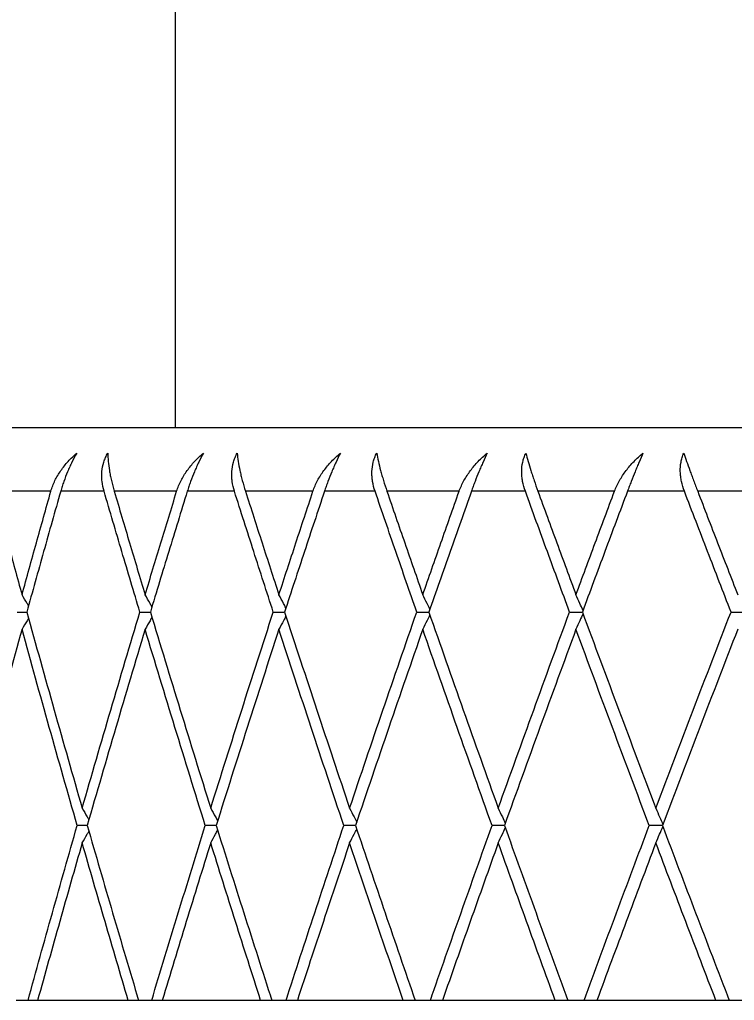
# Model space of a CAD drawing. Extents: x 1661 to 2451, y 0 to 579.
# Drawn here: x 2148.93 to 2154.54, y 273.28 to 280.99 of the extents above; entities that cross this region are included whole.
import ezdxf

# ---------------------------------------------------------------- set-up
doc = ezdxf.new("R2010")
doc.units = 0
doc.header["$LTSCALE"] = 10
doc.header["$MEASUREMENT"] = 0
doc.header["$PDMODE"] = 3
doc.header["$PDSIZE"] = -10
doc.layers.get('0').update_dxf_attribs({"linetype": 'CONTINUOUS'})
doc.layers.get('DEFPOINTS').update_dxf_attribs({"linetype": 'CONTINUOUS'})
doc.layers.add('1', color=7, linetype='CONTINUOUS')
doc.styles.add('Daelim Dimension', font='NanumGothic.ttf')
doc.dimstyles.new('DEFAULT', dxfattribs={"dimscale": 2, "dimtxt": 2, "dimasz": 2, "dimexe": 0, "dimexo": 2, "dimgap": 1, "dimtad": 1, "dimdec": 0, "dimzin": 9, "dimdsep": 46, "dimtxsty": 'Daelim Dimension', "dimcen": 0.5, "dimclrd": 5, "dimclre": 5, "dimclrt": 256, "dimadec": 1, "dimazin": 0, "dimtfac": 1, "dimtdec": 0, "dimtix": 1, "dimtmove": 0, "dimatfit": 3, "dimfxl": 1, "dimtolj": 1, "dimtzin": 1, "dimlwd": 9, "dimlwe": 9, "dimarcsym": 0})

# ---------------------------------------------------------------- blocks, each defined once
blk = doc.blocks.new('*D1')
at = {"color": 5, "lineweight": 9, "ltscale": 0.5, "transparency": 16777216}
for p, q in [((2146.9886, 470.7637), (1973.3175, 470.7637)), ((1975.3175, 466.7637), (1975.3175, 277.2806)), ((2140.6495, 273.2806), (1973.3175, 273.2806))]:
    blk.add_line(p, q, dxfattribs=at)
at = {"color": 5, "ltscale": 0.5, "transparency": 16777216}
for points in [[(1974.6508, 466.7637), (1975.9842, 466.7637), (1975.3175, 470.7637)], [(1974.6508, 277.2806), (1975.9842, 277.2806), (1975.3175, 273.2806)]]:
    blk.add_solid(points, dxfattribs=at)
at = {"layer": 'DEFPOINTS', "color": 0, "ltscale": 0.5, "transparency": 16777216}
for p in [(2150.9886, 470.7637), (1975.3175, 273.2806), (2144.6495, 273.2806)]:
    blk.add_point(p, dxfattribs=at)
at = {"color": 7, "ltscale": 0.5, "transparency": 16777216, "insert": (1967.874, 372.0221), "char_height": 10, "attachment_point": 5, "rotation": 90, "style": 'Daelim Dimension'}
blk.add_mtext('\\A1;197', dxfattribs=at)
blk = doc.blocks.new('*D2')
at = {"color": 5, "lineweight": 9, "ltscale": 0.5, "transparency": 16777216}
for p, q in [((2027.1529, 387.9396), (2027.1529, 224.6774)), ((2167.1495, 249.972), (2167.1495, 224.6774)), ((2031.1529, 226.6774), (2163.1495, 226.6774))]:
    blk.add_line(p, q, dxfattribs=at)
at = {"color": 5, "ltscale": 0.5, "transparency": 16777216}
for points in [[(2031.1529, 227.3441), (2031.1529, 226.0107), (2027.1529, 226.6774)], [(2163.1495, 227.3441), (2163.1495, 226.0107), (2167.1495, 226.6774)]]:
    blk.add_solid(points, dxfattribs=at)
at = {"layer": 'DEFPOINTS', "color": 0, "ltscale": 0.5, "transparency": 16777216}
for p in [(2027.1529, 391.9396), (2167.1495, 253.972), (2167.1495, 226.6774)]:
    blk.add_point(p, dxfattribs=at)
at = {"color": 7, "ltscale": 0.5, "transparency": 16777216, "insert": (2097.1512, 234.0851), "char_height": 10, "attachment_point": 5, "style": 'Daelim Dimension'}
blk.add_mtext('\\A1;140', dxfattribs=at)
blk = doc.blocks.new('*D6')
at = {"color": 5, "lineweight": 9, "ltscale": 0.5, "transparency": 16777216}
for p, q in [((2140.6495, 273.2806), (1973.3175, 273.2806)), ((1975.3175, 99.9618), (1975.3175, 269.2806)), ((2149.2945, 95.9618), (1973.3175, 95.9618))]:
    blk.add_line(p, q, dxfattribs=at)
at = {"color": 5, "ltscale": 0.5, "transparency": 16777216}
for points in [[(1974.6508, 269.2806), (1975.9842, 269.2806), (1975.3175, 273.2806)], [(1974.6508, 99.9618), (1975.9842, 99.9618), (1975.3175, 95.9618)]]:
    blk.add_solid(points, dxfattribs=at)
at = {"layer": 'DEFPOINTS', "color": 0, "ltscale": 0.5, "transparency": 16777216}
for p in [(1975.3175, 273.2806), (2144.6495, 273.2806), (2153.2945, 95.9618)]:
    blk.add_point(p, dxfattribs=at)
at = {"color": 7, "ltscale": 0.5, "transparency": 16777216, "insert": (1967.874, 184.6212), "char_height": 10, "attachment_point": 5, "rotation": 90, "style": 'Daelim Dimension'}
blk.add_mtext('\\A1;480', dxfattribs=at)

msp = doc.modelspace()

# ---------------------------------------------------------------- linework, layer by layer
at = {"layer": '1', "color": 7, "linetype": 'Continuous', "lineweight": 18}
for p, q in [((2189.1495, 277.7806), (2145.1495, 277.7806)), ((2148.9938, 273.2806), (2148.8996, 273.2806)), ((2149.7809, 273.2806), (2149.0693, 273.2806)), ((2149.9651, 273.2806), (2149.8621, 273.2806)), ((2150.8209, 273.2806), (2150.0476, 273.2806)), ((2151.0201, 273.2806), (2150.9088, 273.2806)), ((2151.9405, 273.2806), (2151.1091, 273.2806)), ((2152.1537, 273.2806), (2152.0346, 273.2806)), ((2153.1342, 273.2806), (2152.2489, 273.2806)), ((2153.3603, 273.2806), (2153.2341, 273.2806)), ((2154.3962, 273.2806), (2153.4612, 273.2806)), ((2154.6341, 273.2806), (2154.5013, 273.2806))]:
    msp.add_line(p, q, dxfattribs=at)
for points, degree in [([(2150.1495, 396.5804), (2150.1495, 277.7825)], 1), ([(2148.725, 277.2806), (2148.7615, 277.1454), (2148.8349, 276.8747), (2148.9092, 276.6037), (2148.9466, 276.4681)], 3), ([(2148.9466, 276.4681), (2148.984, 276.6037), (2149.0591, 276.8747), (2149.1352, 277.1454), (2149.1734, 277.2806)], 3), ([(2149.2504, 277.2806), (2149.2054, 277.1228), (2149.1161, 276.8068), (2149.0279, 276.4905), (2148.9841, 276.3322)], 3), ([(2149.8726, 276.3322), (2149.8251, 276.4905), (2149.7305, 276.8068), (2149.6372, 277.1228), (2149.5908, 277.2806)], 3), ([(2149.6708, 277.2806), (2149.7108, 277.1454), (2149.7913, 276.8747), (2149.8726, 276.6037), (2149.9135, 276.4681)], 3), ([(2149.9135, 276.4681), (2149.9544, 276.6037), (2150.0365, 276.8747), (2150.1195, 277.1454), (2150.1611, 277.2806)], 3), ([(2150.245, 277.2806), (2150.196, 277.1228), (2150.0987, 276.8068), (2150.0024, 276.4905), (2149.9545, 276.3322)], 3), ([(2150.9201, 276.3322), (2150.8687, 276.4905), (2150.7665, 276.8068), (2150.6653, 277.1228), (2150.615, 277.2806)], 3), ([(2150.7017, 277.2806), (2150.7451, 277.1454), (2150.8322, 276.8747), (2150.9202, 276.6037), (2150.9643, 276.4681)], 3), ([(2150.9643, 276.4681), (2151.0085, 276.6037), (2151.0972, 276.8747), (2151.1867, 277.1454), (2151.2316, 277.2806)], 3), ([(2151.322, 277.2806), (2151.2693, 277.1228), (2151.1643, 276.8068), (2151.0604, 276.4905), (2151.0087, 276.3322)], 3), ([(2152.0468, 276.3322), (2151.9917, 276.4905), (2151.8822, 276.8068), (2151.7737, 277.1228), (2151.7197, 277.2806)], 3), ([(2151.8128, 277.2806), (2151.8593, 277.1454), (2151.9527, 276.8747), (2152.0468, 276.6037), (2152.0941, 276.4681)], 3), ([(2152.0941, 276.4681), (2152.1413, 276.6037), (2152.2361, 276.8747), (2152.3317, 277.1454), (2152.3797, 277.2806)], 3), ([(2152.4761, 277.2806), (2152.4198, 277.1228), (2152.3078, 276.8068), (2152.1968, 276.4905), (2152.1415, 276.3322)], 3), ([(2153.2469, 276.3322), (2153.1886, 276.4905), (2153.0724, 276.8068), (2152.957, 277.1228), (2152.8996, 277.2806)], 3), ([(2152.9985, 277.2806), (2153.048, 277.1454), (2153.1471, 276.8747), (2153.247, 276.6037), (2153.2971, 276.4681)], 3), ([(2153.2971, 276.4681), (2153.3472, 276.6037), (2153.4477, 276.8747), (2153.5489, 277.1454), (2153.5997, 277.2806)], 3), ([(2153.7017, 277.2806), (2153.6422, 277.1228), (2153.5236, 276.8068), (2153.406, 276.4905), (2153.3474, 276.3322)], 3), ([(2154.5149, 276.3322), (2154.4535, 276.4905), (2154.3311, 276.8068), (2154.2095, 277.1228), (2154.149, 277.2806)], 3), ([(2154.2532, 277.2806), (2154.3053, 277.1454), (2154.4098, 276.8747), (2154.5149, 276.6037), (2154.5676, 276.4681)], 3), ([(2148.9841, 276.3322), (2149.0551, 276.0758), (2149.1985, 275.5624), (2149.3452, 275.0481), (2149.4192, 274.7907)], 3), ([(2149.4192, 274.7907), (2149.4933, 275.0481), (2149.643, 275.5624), (2149.7956, 276.0758), (2149.8726, 276.3322)], 3), ([(2149.9545, 276.3322), (2150.0321, 276.0758), (2150.1886, 275.5624), (2150.3482, 275.0481), (2150.4287, 274.7907)], 3), ([(2150.4287, 274.7907), (2150.5093, 275.0481), (2150.6717, 275.5624), (2150.8369, 276.0758), (2150.9201, 276.3322)], 3), ([(2151.0087, 276.3322), (2151.0924, 276.0758), (2151.2614, 275.5624), (2151.4331, 275.0481), (2151.5197, 274.7907)], 3), ([(2151.5197, 274.7907), (2151.6062, 275.0481), (2151.7807, 275.5624), (2151.9576, 276.0758), (2152.0468, 276.3322)], 3), ([(2152.1415, 276.3322), (2152.231, 276.0758), (2152.4115, 275.5624), (2152.5946, 275.0481), (2152.6868, 274.7907)], 3), ([(2152.6868, 274.7907), (2152.779, 275.0481), (2152.9645, 275.5624), (2153.1524, 276.0758), (2153.2469, 276.3322)], 3), ([(2153.3474, 276.3322), (2153.4423, 276.0758), (2153.6334, 275.5624), (2153.827, 275.0481), (2153.9243, 274.7907)], 3), ([(2153.9243, 274.7907), (2154.0217, 275.0481), (2154.2175, 275.5624), (2154.4154, 276.0758), (2154.5149, 276.3322)], 3), ([(2148.9466, 276.1963), (2148.8759, 275.9398), (2148.7361, 275.4263), (2148.5994, 274.9119), (2148.5318, 274.6544)], 3), ([(2149.3801, 274.6544), (2149.3063, 274.9119), (2149.1602, 275.4263), (2149.0173, 275.9398), (2148.9466, 276.1963)], 3), ([(2149.9135, 276.1963), (2149.8362, 275.9398), (2149.6831, 275.4263), (2149.5329, 274.9119), (2149.4585, 274.6544)], 3), ([(2150.3862, 274.6544), (2150.3059, 274.9119), (2150.1468, 275.4263), (2149.9908, 275.9398), (2149.9135, 276.1963)], 3), ([(2150.9643, 276.1963), (2150.8808, 275.9398), (2150.7151, 275.4263), (2150.5522, 274.9119), (2150.4714, 274.6544)], 3), ([(2151.4739, 274.6544), (2151.3876, 274.9119), (2151.2163, 275.4263), (2151.0479, 275.9398), (2150.9643, 276.1963)], 3), ([(2152.0941, 276.1963), (2152.0047, 275.9398), (2151.8273, 275.4263), (2151.6524, 274.9119), (2151.5656, 274.6544)], 3), ([(2152.638, 274.6544), (2152.5461, 274.9119), (2152.3634, 275.4263), (2152.1834, 275.9398), (2152.0941, 276.1963)], 3), ([(2153.2971, 276.1963), (2153.2024, 275.9398), (2153.014, 275.4263), (2152.828, 274.9119), (2152.7356, 274.6544)], 3), ([(2153.8728, 274.6544), (2153.7757, 274.9119), (2153.5825, 275.4263), (2153.3918, 275.9398), (2153.2971, 276.1963)], 3), ([(2154.5676, 276.1963), (2154.468, 275.9398), (2154.2697, 275.4263), (2154.0735, 274.9119), (2153.9759, 274.6544)], 3), ([(2148.9938, 273.2806), (2149.057, 273.51), (2149.1846, 273.9682), (2149.3146, 274.4258), (2149.3801, 274.6544)], 3), ([(2149.4585, 274.6544), (2149.5246, 274.4258), (2149.6578, 273.9682), (2149.7936, 273.51), (2149.8621, 273.2806)], 3), ([(2149.9651, 273.2806), (2150.0342, 273.51), (2150.1734, 273.9682), (2150.3149, 274.4258), (2150.3862, 274.6544)], 3), ([(2150.4714, 274.6544), (2150.5431, 274.4258), (2150.6878, 273.9682), (2150.8347, 273.51), (2150.9088, 273.2806)], 3), ([(2151.0201, 273.2806), (2151.0947, 273.51), (2151.245, 273.9682), (2151.3973, 274.4258), (2151.4739, 274.6544)], 3), ([(2151.5656, 274.6544), (2151.6426, 274.4258), (2151.7979, 273.9682), (2151.9553, 273.51), (2152.0346, 273.2806)], 3), ([(2152.1537, 273.2806), (2152.2335, 273.51), (2152.394, 273.9682), (2152.5564, 274.4258), (2152.638, 274.6544)], 3), ([(2152.7356, 274.6544), (2152.8177, 274.4258), (2152.9828, 273.9682), (2153.15, 273.51), (2153.2341, 273.2806)], 3), ([(2153.3603, 273.2806), (2153.4449, 273.51), (2153.6149, 273.9682), (2153.7866, 274.4258), (2153.8728, 274.6544)], 3), ([(2153.9759, 274.6544), (2154.0625, 274.4258), (2154.2367, 273.9682), (2154.4128, 273.51), (2154.5013, 273.2806)], 3), ([(2149.4192, 274.5181), (2149.36, 274.3122), (2149.2424, 273.9), (2149.1267, 273.4872), (2149.0693, 273.2806)], 3), ([(2149.7809, 273.2806), (2149.7196, 273.4872), (2149.598, 273.9), (2149.4785, 274.3122), (2149.4192, 274.5181)], 3), ([(2150.4287, 274.5181), (2150.3643, 274.3122), (2150.2364, 273.9), (2150.1102, 273.4872), (2150.0476, 273.2806)], 3), ([(2150.8209, 273.2806), (2150.7546, 273.4872), (2150.6229, 273.9), (2150.4931, 274.3122), (2150.4287, 274.5181)], 3), ([(2151.5197, 274.5181), (2151.4504, 274.3122), (2151.3128, 273.9), (2151.1767, 273.4872), (2151.1091, 273.2806)], 3), ([(2151.9405, 273.2806), (2151.8695, 273.4872), (2151.7283, 273.9), (2151.5889, 274.3122), (2151.5197, 274.5181)], 3), ([(2152.6868, 274.5181), (2152.613, 274.3122), (2152.4663, 273.9), (2152.3211, 273.4872), (2152.2489, 273.2806)], 3), ([(2153.1342, 273.2806), (2153.0588, 273.4872), (2152.9088, 273.9), (2152.7605, 274.3122), (2152.6868, 274.5181)], 3), ([(2153.9243, 274.5181), (2153.8464, 274.3122), (2153.6914, 273.9), (2153.5377, 273.4872), (2153.4612, 273.2806)], 3), ([(2154.3962, 273.2806), (2154.3168, 273.4872), (2154.1587, 273.9), (2154.0022, 274.3122), (2153.9243, 274.5181)], 3)]:
    msp.add_open_spline(points, degree=degree, dxfattribs=at)
for points, knots in [([(2149.1734, 277.2806), (2149.1816, 277.3097), (2149.1925, 277.3377), (2149.2188, 277.3919), (2149.2342, 277.4181), (2149.2693, 277.4689), (2149.2886, 277.493), (2149.3303, 277.5386), (2149.3527, 277.5602), (2149.3767, 277.5806)], [0, 0, 0, 0, 0.25, 0.25, 0.5, 0.5, 0.75, 0.75, 1, 1, 1, 1]), ([(2149.3767, 277.5806), (2149.3635, 277.5582), (2149.3508, 277.5348), (2149.3327, 277.4982), (2149.3268, 277.4858), (2149.3153, 277.4605), (2149.3097, 277.4477), (2149.2936, 277.4092), (2149.2838, 277.3834), (2149.2703, 277.3447), (2149.266, 277.3318), (2149.2578, 277.3061), (2149.254, 277.2933), (2149.2504, 277.2806)], [0, 0, 0, 0, 0.25, 0.25, 0.375, 0.375, 0.5, 0.5, 0.75, 0.75, 0.875, 0.875, 1, 1, 1, 1]), ([(2149.5908, 277.2806), (2149.5833, 277.306), (2149.5781, 277.3316), (2149.5738, 277.3702), (2149.573, 277.3831), (2149.5726, 277.4091), (2149.5731, 277.4222), (2149.5766, 277.4606), (2149.5815, 277.4856), (2149.593, 277.5221), (2149.5976, 277.5341), (2149.6081, 277.5578), (2149.6141, 277.5694), (2149.6208, 277.5806)], [0, 0, 0, 0, 0.25, 0.25, 0.375, 0.375, 0.5, 0.5, 0.75, 0.75, 0.875, 0.875, 1, 1, 1, 1]), ([(2149.6208, 277.5806), (2149.6209, 277.5602), (2149.6219, 277.5386), (2149.6259, 277.4932), (2149.6289, 277.4694), (2149.635, 277.4317), (2149.6373, 277.4189), (2149.6425, 277.3924), (2149.6454, 277.3789), (2149.6548, 277.3379), (2149.6622, 277.3097), (2149.6708, 277.2806)], [0, 0, 0, 0, 0.25, 0.25, 0.5, 0.5, 0.625, 0.625, 0.75, 0.75, 1, 1, 1, 1]), ([(2150.1611, 277.2806), (2150.1701, 277.3097), (2150.1817, 277.3377), (2150.2093, 277.3919), (2150.2253, 277.4181), (2150.2615, 277.4689), (2150.2813, 277.493), (2150.3239, 277.5386), (2150.3467, 277.5602), (2150.371, 277.5806)], [0, 0, 0, 0, 0.25, 0.25, 0.5, 0.5, 0.75, 0.75, 1, 1, 1, 1]), ([(2150.371, 277.5806), (2150.3586, 277.5582), (2150.3465, 277.5348), (2150.329, 277.4982), (2150.3232, 277.4858), (2150.3119, 277.4605), (2150.3063, 277.4477), (2150.2902, 277.4092), (2150.2802, 277.3834), (2150.2662, 277.3447), (2150.2617, 277.3318), (2150.2531, 277.3061), (2150.2489, 277.2933), (2150.245, 277.2806)], [0, 0, 0, 0, 0.25, 0.25, 0.375, 0.375, 0.5, 0.5, 0.75, 0.75, 0.875, 0.875, 1, 1, 1, 1]), ([(2150.615, 277.2806), (2150.6069, 277.306), (2150.601, 277.3316), (2150.5957, 277.3702), (2150.5945, 277.3831), (2150.5934, 277.4091), (2150.5935, 277.4222), (2150.5959, 277.4606), (2150.6001, 277.4856), (2150.6105, 277.5221), (2150.6146, 277.5341), (2150.6245, 277.5578), (2150.6301, 277.5694), (2150.6364, 277.5806)], [0, 0, 0, 0, 0.25, 0.25, 0.375, 0.375, 0.5, 0.5, 0.75, 0.75, 0.875, 0.875, 1, 1, 1, 1]), ([(2150.6364, 277.5806), (2150.6381, 277.5602), (2150.6408, 277.5386), (2150.6478, 277.4932), (2150.6523, 277.4694), (2150.6603, 277.4317), (2150.6633, 277.4189), (2150.6697, 277.3924), (2150.6731, 277.3789), (2150.6841, 277.3379), (2150.6924, 277.3097), (2150.7017, 277.2806)], [0, 0, 0, 0, 0.25, 0.25, 0.5, 0.5, 0.625, 0.625, 0.75, 0.75, 1, 1, 1, 1]), ([(2151.2316, 277.2806), (2151.2413, 277.3097), (2151.2535, 277.3377), (2151.2822, 277.3919), (2151.2988, 277.4181), (2151.3359, 277.4689), (2151.3561, 277.493), (2151.3995, 277.5386), (2151.4226, 277.5602), (2151.4471, 277.5806)], [0, 0, 0, 0, 0.25, 0.25, 0.5, 0.5, 0.75, 0.75, 1, 1, 1, 1]), ([(2151.4471, 277.5806), (2151.4355, 277.5582), (2151.424, 277.5348), (2151.4071, 277.4982), (2151.4016, 277.4858), (2151.3905, 277.4605), (2151.385, 277.4477), (2151.369, 277.4092), (2151.3589, 277.3834), (2151.3444, 277.3447), (2151.3397, 277.3318), (2151.3306, 277.3061), (2151.3262, 277.2933), (2151.322, 277.2806)], [0, 0, 0, 0, 0.25, 0.25, 0.375, 0.375, 0.5, 0.5, 0.75, 0.75, 0.875, 0.875, 1, 1, 1, 1]), ([(2151.7197, 277.2806), (2151.711, 277.306), (2151.7045, 277.3316), (2151.6982, 277.3702), (2151.6967, 277.3831), (2151.6949, 277.4091), (2151.6946, 277.4222), (2151.6959, 277.4606), (2151.6993, 277.4856), (2151.7085, 277.5221), (2151.7123, 277.5341), (2151.7213, 277.5578), (2151.7265, 277.5694), (2151.7324, 277.5806)], [0, 0, 0, 0, 0.25, 0.25, 0.375, 0.375, 0.5, 0.5, 0.75, 0.75, 0.875, 0.875, 1, 1, 1, 1]), ([(2151.7324, 277.5806), (2151.7359, 277.5602), (2151.7401, 277.5386), (2151.7502, 277.4932), (2151.756, 277.4694), (2151.766, 277.4317), (2151.7695, 277.4189), (2151.7771, 277.3924), (2151.7811, 277.3789), (2151.7936, 277.3379), (2151.8028, 277.3097), (2151.8128, 277.2806)], [0, 0, 0, 0, 0.25, 0.25, 0.5, 0.5, 0.625, 0.625, 0.75, 0.75, 1, 1, 1, 1]), ([(2152.3797, 277.2806), (2152.39, 277.3097), (2152.4028, 277.3377), (2152.4325, 277.3919), (2152.4495, 277.4181), (2152.4874, 277.4689), (2152.5079, 277.493), (2152.5518, 277.5386), (2152.5751, 277.5602), (2152.5997, 277.5806)], [0, 0, 0, 0, 0.25, 0.25, 0.5, 0.5, 0.75, 0.75, 1, 1, 1, 1]), ([(2152.5997, 277.5806), (2152.589, 277.5582), (2152.5782, 277.5348), (2152.562, 277.4982), (2152.5566, 277.4858), (2152.5459, 277.4605), (2152.5405, 277.4477), (2152.5246, 277.4092), (2152.5144, 277.3834), (2152.4996, 277.3447), (2152.4947, 277.3318), (2152.4852, 277.3061), (2152.4806, 277.2933), (2152.4761, 277.2806)], [0, 0, 0, 0, 0.25, 0.25, 0.375, 0.375, 0.5, 0.5, 0.75, 0.75, 0.875, 0.875, 1, 1, 1, 1]), ([(2152.8996, 277.2806), (2152.8904, 277.306), (2152.8833, 277.3316), (2152.876, 277.3702), (2152.8741, 277.3831), (2152.8716, 277.4091), (2152.871, 277.4222), (2152.8711, 277.4606), (2152.8738, 277.4856), (2152.8818, 277.5221), (2152.8851, 277.5341), (2152.8933, 277.5578), (2152.8981, 277.5694), (2152.9035, 277.5806)], [0, 0, 0, 0, 0.25, 0.25, 0.375, 0.375, 0.5, 0.5, 0.75, 0.75, 0.875, 0.875, 1, 1, 1, 1]), ([(2152.9035, 277.5806), (2152.9087, 277.5602), (2152.9145, 277.5386), (2152.9276, 277.4932), (2152.9347, 277.4694), (2152.9466, 277.4317), (2152.9508, 277.4189), (2152.9594, 277.3924), (2152.964, 277.3789), (2152.978, 277.3379), (2152.9879, 277.3097), (2152.9985, 277.2806)], [0, 0, 0, 0, 0.25, 0.25, 0.5, 0.5, 0.625, 0.625, 0.75, 0.75, 1, 1, 1, 1]), ([(2153.5997, 277.2806), (2153.6106, 277.3097), (2153.6239, 277.3377), (2153.6545, 277.3919), (2153.6718, 277.4181), (2153.7103, 277.4689), (2153.7311, 277.493), (2153.7752, 277.5386), (2153.7986, 277.5602), (2153.8232, 277.5806)], [0, 0, 0, 0, 0.25, 0.25, 0.5, 0.5, 0.75, 0.75, 1, 1, 1, 1]), ([(2153.8232, 277.5806), (2153.8134, 277.5582), (2153.8033, 277.5348), (2153.788, 277.4982), (2153.7828, 277.4858), (2153.7724, 277.4605), (2153.7671, 277.4477), (2153.7515, 277.4092), (2153.7413, 277.3834), (2153.7262, 277.3447), (2153.7212, 277.3318), (2153.7113, 277.3061), (2153.7064, 277.2933), (2153.7017, 277.2806)], [0, 0, 0, 0, 0.25, 0.25, 0.375, 0.375, 0.5, 0.5, 0.75, 0.75, 0.875, 0.875, 1, 1, 1, 1]), ([(2154.149, 277.2806), (2154.1392, 277.306), (2154.1315, 277.3316), (2154.1233, 277.3702), (2154.1211, 277.3831), (2154.1179, 277.4091), (2154.117, 277.4222), (2154.1159, 277.4606), (2154.1178, 277.4856), (2154.1245, 277.5221), (2154.1275, 277.5341), (2154.1347, 277.5578), (2154.139, 277.5694), (2154.144, 277.5806)], [0, 0, 0, 0, 0.25, 0.25, 0.375, 0.375, 0.5, 0.5, 0.75, 0.75, 0.875, 0.875, 1, 1, 1, 1]), ([(2154.144, 277.5806), (2154.1509, 277.5602), (2154.1583, 277.5386), (2154.1742, 277.4932), (2154.1827, 277.4694), (2154.1964, 277.4317), (2154.2012, 277.4189), (2154.2109, 277.3924), (2154.216, 277.3789), (2154.2313, 277.3379), (2154.242, 277.3097), (2154.2532, 277.2806)], [0, 0, 0, 0, 0.25, 0.25, 0.5, 0.5, 0.625, 0.625, 0.75, 0.75, 1, 1, 1, 1]), ([(2148.998, 276.3819), (2148.9944, 276.388), (2148.9773, 276.4168), (2148.9601, 276.4455), (2148.9466, 276.4681)], [0, 0, 0, 0, 0.21213, 1, 1, 1, 1]), ([(2149.967, 276.3733), (2149.962, 276.3823), (2149.9441, 276.4139), (2149.9263, 276.4455), (2149.9135, 276.4681)], [0, 0, 0, 0, 0.283954, 1, 1, 1, 1]), ([(2151.0193, 276.3644), (2151.013, 276.3764), (2150.9947, 276.411), (2150.9764, 276.4455), (2150.9643, 276.4681)], [0, 0, 0, 0, 0.344815, 1, 1, 1, 1]), ([(2152.1496, 276.3554), (2152.1423, 276.3703), (2152.1238, 276.4079), (2152.1052, 276.4455), (2152.0941, 276.4681)], [0, 0, 0, 0, 0.397499, 1, 1, 1, 1]), ([(2153.3525, 276.3459), (2153.3443, 276.364), (2153.3259, 276.4048), (2153.3074, 276.4455), (2153.2971, 276.4681)], [0, 0, 0, 0, 0.44398, 1, 1, 1, 1]), ([(2148.9092, 276.3322), (2148.9289, 276.3322), (2148.9539, 276.3322), (2148.9789, 276.3322), (2148.9841, 276.3322)], [0, 0, 0, 0, 0.789484, 1, 1, 1, 1]), ([(2148.998, 276.2826), (2148.9944, 276.2764), (2148.9773, 276.2476), (2148.9601, 276.2189), (2148.9466, 276.1963)], [0, 0, 0, 0, 0.212832, 1, 1, 1, 1]), ([(2149.8726, 276.3322), (2149.8922, 276.3322), (2149.9195, 276.3322), (2149.9468, 276.3322), (2149.9545, 276.3322)], [0, 0, 0, 0, 0.717119, 1, 1, 1, 1]), ([(2149.9671, 276.2912), (2149.962, 276.2822), (2149.9442, 276.2505), (2149.9263, 276.2189), (2149.9135, 276.1963)], [0, 0, 0, 0, 0.284402, 1, 1, 1, 1]), ([(2150.9201, 276.3322), (2150.9395, 276.3322), (2150.969, 276.3322), (2150.9985, 276.3322), (2151.0087, 276.3322)], [0, 0, 0, 0, 0.655884, 1, 1, 1, 1]), ([(2151.0193, 276.3), (2151.013, 276.2881), (2150.9947, 276.2534), (2150.9764, 276.2189), (2150.9643, 276.1963)], [0, 0, 0, 0, 0.345069, 1, 1, 1, 1]), ([(2152.0468, 276.3322), (2152.0658, 276.3322), (2152.0974, 276.3322), (2152.1289, 276.3322), (2152.1415, 276.3322)], [0, 0, 0, 0, 0.60292, 1, 1, 1, 1]), ([(2152.1496, 276.3091), (2152.1423, 276.2941), (2152.1238, 276.2565), (2152.1052, 276.2189), (2152.0941, 276.1963)], [0, 0, 0, 0, 0.397634, 1, 1, 1, 1]), ([(2153.2469, 276.3322), (2153.2656, 276.3322), (2153.2991, 276.3322), (2153.3325, 276.3322), (2153.3474, 276.3322)], [0, 0, 0, 0, 0.556231, 1, 1, 1, 1]), ([(2153.3525, 276.3185), (2153.3443, 276.3004), (2153.3259, 276.2596), (2153.3074, 276.2189), (2153.2971, 276.1963)], [0, 0, 0, 0, 0.444038, 1, 1, 1, 1]), ([(2154.5149, 276.3322), (2154.533, 276.3322), (2154.5682, 276.3322), (2154.6034, 276.3322), (2154.6205, 276.3322)], [0, 0, 0, 0, 0.514369, 1, 1, 1, 1]), ([(2149.4192, 274.7907), (2149.4324, 274.768), (2149.4499, 274.7378), (2149.4674, 274.7075), (2149.4718, 274.6999)], [0, 0, 0, 0, 0.750261, 1, 1, 1, 1]), ([(2150.4287, 274.7907), (2150.4411, 274.768), (2150.4593, 274.7348), (2150.4774, 274.7016), (2150.4831, 274.6912)], [0, 0, 0, 0, 0.684433, 1, 1, 1, 1]), ([(2151.5197, 274.7907), (2151.5313, 274.768), (2151.5497, 274.7319), (2151.5682, 274.6957), (2151.575, 274.6822)], [0, 0, 0, 0, 0.62802, 1, 1, 1, 1]), ([(2152.6868, 274.7907), (2152.6975, 274.768), (2152.716, 274.7288), (2152.7345, 274.6895), (2152.7423, 274.673)], [0, 0, 0, 0, 0.578683, 1, 1, 1, 1]), ([(2153.9243, 274.7907), (2153.9341, 274.768), (2153.9525, 274.7256), (2153.9708, 274.6831), (2153.9793, 274.6633)], [0, 0, 0, 0, 0.534768, 1, 1, 1, 1]), ([(2149.4585, 274.6544), (2149.452, 274.6544), (2149.4259, 274.6544), (2149.3998, 274.6544), (2149.3801, 274.6544)], [0, 0, 0, 0, 0.248051, 1, 1, 1, 1]), ([(2150.4714, 274.6544), (2150.4625, 274.6544), (2150.4341, 274.6544), (2150.4057, 274.6544), (2150.3862, 274.6544)], [0, 0, 0, 0, 0.31445, 1, 1, 1, 1]), ([(2151.5656, 274.6544), (2151.5542, 274.6544), (2151.5237, 274.6544), (2151.4931, 274.6544), (2151.4739, 274.6544)], [0, 0, 0, 0, 0.371277, 1, 1, 1, 1]), ([(2152.7356, 274.6544), (2152.7219, 274.6544), (2152.6894, 274.6544), (2152.6569, 274.6544), (2152.638, 274.6544)], [0, 0, 0, 0, 0.420933, 1, 1, 1, 1]), ([(2153.9759, 274.6544), (2153.9599, 274.6544), (2153.9256, 274.6544), (2153.8912, 274.6544), (2153.8728, 274.6544)], [0, 0, 0, 0, 0.465073, 1, 1, 1, 1]), ([(2149.4192, 274.5181), (2149.4324, 274.5408), (2149.4499, 274.5711), (2149.4674, 274.6013), (2149.4718, 274.6089)], [0, 0, 0, 0, 0.750242, 1, 1, 1, 1]), ([(2150.4287, 274.5181), (2150.4411, 274.5408), (2150.4593, 274.574), (2150.4774, 274.6072), (2150.4831, 274.6176)], [0, 0, 0, 0, 0.684435, 1, 1, 1, 1]), ([(2151.5197, 274.5181), (2151.5313, 274.5408), (2151.5497, 274.5769), (2151.5682, 274.6131), (2151.575, 274.6266)], [0, 0, 0, 0, 0.628031, 1, 1, 1, 1]), ([(2152.6868, 274.5181), (2152.6975, 274.5408), (2152.716, 274.58), (2152.7345, 274.6193), (2152.7423, 274.6358)], [0, 0, 0, 0, 0.578706, 1, 1, 1, 1]), ([(2153.9243, 274.5181), (2153.9341, 274.5408), (2153.9525, 274.5832), (2153.9708, 274.6257), (2153.9793, 274.6455)], [0, 0, 0, 0, 0.534779, 1, 1, 1, 1]), ([(2149.0693, 273.2806), (2149.0639, 273.2806), (2149.0387, 273.2806), (2149.0135, 273.2806), (2148.9938, 273.2806)], [0, 0, 0, 0, 0.217257, 1, 1, 1, 1]), ([(2149.8621, 273.2806), (2149.8546, 273.2806), (2149.8275, 273.2806), (2149.8005, 273.2806), (2149.7809, 273.2806)], [0, 0, 0, 0, 0.276375, 1, 1, 1, 1]), ([(2150.0476, 273.2806), (2150.0396, 273.2806), (2150.0122, 273.2806), (2149.9847, 273.2806), (2149.9651, 273.2806)], [0, 0, 0, 0, 0.288513, 1, 1, 1, 1]), ([(2150.9088, 273.2806), (2150.8989, 273.2806), (2150.8696, 273.2806), (2150.8403, 273.2806), (2150.8209, 273.2806)], [0, 0, 0, 0, 0.338558, 1, 1, 1, 1]), ([(2151.1091, 273.2806), (2151.0988, 273.2806), (2151.0691, 273.2806), (2151.0394, 273.2806), (2151.0201, 273.2806)], [0, 0, 0, 0, 0.34893, 1, 1, 1, 1]), ([(2152.0346, 273.2806), (2152.0223, 273.2806), (2151.9909, 273.2806), (2151.9596, 273.2806), (2151.9405, 273.2806)], [0, 0, 0, 0, 0.392225, 1, 1, 1, 1]), ([(2152.2489, 273.2806), (2152.2361, 273.2806), (2152.2044, 273.2806), (2152.1727, 273.2806), (2152.1537, 273.2806)], [0, 0, 0, 0, 0.4013, 1, 1, 1, 1]), ([(2153.2341, 273.2806), (2153.2194, 273.2806), (2153.1862, 273.2806), (2153.1529, 273.2806), (2153.1342, 273.2806)], [0, 0, 0, 0, 0.439462, 1, 1, 1, 1]), ([(2153.4612, 273.2806), (2153.4461, 273.2806), (2153.4125, 273.2806), (2153.3789, 273.2806), (2153.3603, 273.2806)], [0, 0, 0, 0, 0.447535, 1, 1, 1, 1]), ([(2154.5013, 273.2806), (2154.4844, 273.2806), (2154.4494, 273.2806), (2154.4144, 273.2806), (2154.3962, 273.2806)], [0, 0, 0, 0, 0.481739, 1, 1, 1, 1])]:
    msp.add_open_spline(points, degree=3, knots=knots, dxfattribs=at)
at = {"layer": '1', "color": 7, "linetype": 'Continuous', "lineweight": 13}
for points, weights in [([(2149.1734, 277.2806), (2148.944, 277.2806), (2148.725, 277.2806)], [1, 0.999856305361, 1]), ([(2149.5908, 277.2806), (2149.4179, 277.2806), (2149.2504, 277.2806)], [1, 0.9999245188, 1]), ([(2150.1611, 277.2806), (2149.911, 277.2806), (2149.6708, 277.2806)], [1, 0.999856305361, 1]), ([(2150.615, 277.2806), (2150.4275, 277.2806), (2150.245, 277.2806)], [1, 0.999924518799, 1]), ([(2151.2316, 277.2806), (2150.962, 277.2806), (2150.7017, 277.2806)], [1, 0.999856305361, 1]), ([(2151.7197, 277.2806), (2151.5185, 277.2806), (2151.322, 277.2806)], [1, 0.9999245188, 1]), ([(2152.3797, 277.2806), (2152.0919, 277.2806), (2151.8128, 277.2806)], [1, 0.999856305361, 1]), ([(2152.8996, 277.2806), (2152.6857, 277.2806), (2152.4761, 277.2806)], [1, 0.9999245188, 1]), ([(2153.5997, 277.2806), (2153.2951, 277.2806), (2152.9985, 277.2806)], [1, 0.999856305361, 1]), ([(2154.149, 277.2806), (2153.9233, 277.2806), (2153.7017, 277.2806)], [1, 0.9999245188, 1]), ([(2154.8857, 277.2806), (2154.5658, 277.2806), (2154.2532, 277.2806)], [1, 0.999856305361, 1])]:
    msp.add_rational_spline(points, weights, degree=2, dxfattribs=at)

# ---------------------------------------------------------------- dimensions: what is measured, and where the dimension line sits
at = {"color": 5, "ltscale": 0.5}
dim = msp.add_linear_dim(base=(1975.3175, 273.2806), p1=(2150.9886, 470.7637), p2=(2144.6495, 273.2806), angle=90, dimstyle='DEFAULT', override={"dimtxt": 5, "dimexe": 1, "dimclrt": 7}, dxfattribs=at)
dim.commit()
dim.dimension.update_dxf_attribs({"geometry": '*D1', "text_midpoint": (1967.874, 372.0221)})
dim = msp.add_linear_dim(base=(2167.1495, 226.6774), p1=(2027.1529, 391.9396), p2=(2167.1495, 253.972), dimstyle='DEFAULT', override={"dimtxt": 5, "dimexe": 1, "dimclrt": 7}, dxfattribs=at)
dim.commit()
dim.dimension.update_dxf_attribs({"geometry": '*D2', "text_midpoint": (2097.1512, 234.0851)})
dim = msp.add_linear_dim(base=(1975.3175, 273.2806), p1=(2153.2945, 95.9618), p2=(2144.6495, 273.2806), angle=90, text='480', dimstyle='DEFAULT', override={"dimtxt": 5, "dimexe": 1, "dimclrt": 7}, dxfattribs=at)
dim.commit()
dim.dimension.update_dxf_attribs({"geometry": '*D6', "text_midpoint": (1967.874, 184.6212)})

doc.saveas('drawing.dxf')
